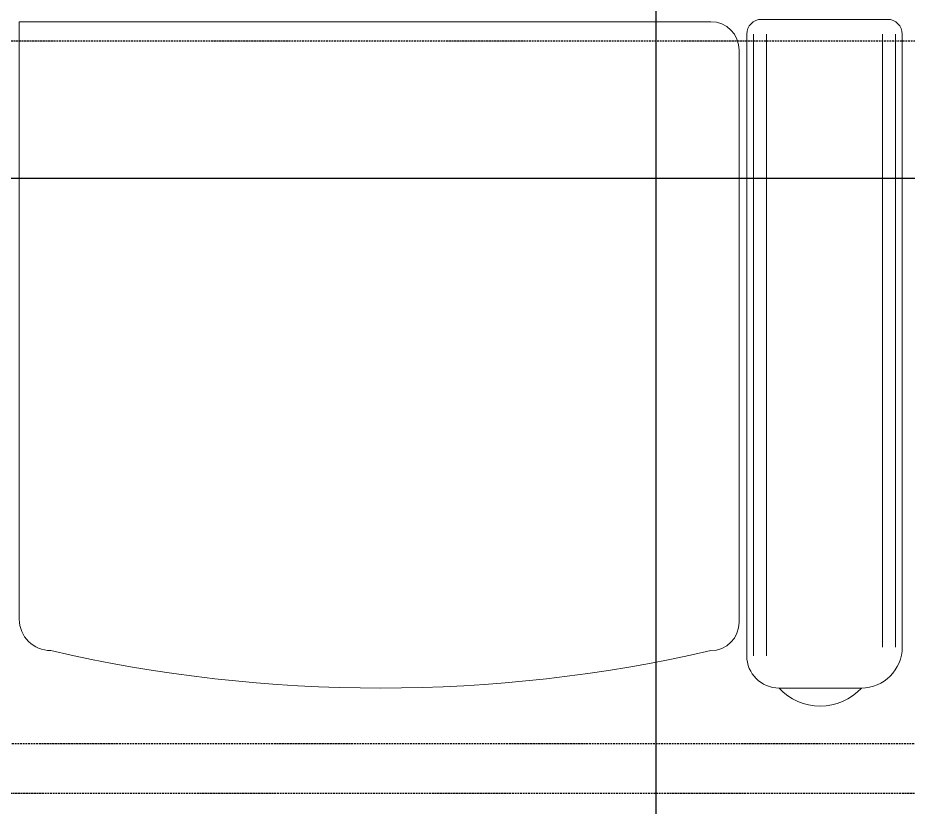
# Model space of a CAD drawing. Extents: x -12260 to 57327, y -29287 to 19916.
# Drawn here: x 10827 to 11621, y 2829 to 3533 of the extents above; entities that cross this region are included whole.
import ezdxf

# ---------------------------------------------------------------- set-up
doc = ezdxf.new("R2010")
doc.units = 0
doc.header["$LTSCALE"] = 0.25
doc.linetypes.add('DASHDOT', pattern=[25.4, 12.7, -6.35, 0, -6.35])
doc.linetypes.add('HIDDEN', pattern=[9.525, 6.35, -3.175])
doc.layers.add('01-First Floor-FUR$0$FALSE CEILING', color=251, linetype='Continuous')
doc.layers.add('01-First Floor-FUR$0$TME-NON MEDICAL FURNITURE', color=242, linetype='Continuous')
for name, color, linetype, lineweight in [('01-First Floor-FUR$0$LOADING', 253, 'Continuous', 5), ('E-LITE-CLNG-CNDT', 6, 'DASHDOT', 35), ('E-POWR-FLOR-CNDT', 6, 'HIDDEN', 25)]:
    doc.layers.add(name, color=color, linetype=linetype, lineweight=lineweight)

# ---------------------------------------------------------------- blocks, each defined once
blk = doc.blocks.new('01-First Floor-FUR$0$GF21008-P')
at = {"layer": '01-First Floor-FUR$0$LOADING'}
for p, q in [((0.02235, -0.20585), (0.02235, -0.73852)), ((0.02235, -0.20585), (0.63897, -0.20585)), ((0.68432, -0.20374), (0.79645, -0.20374)), ((0.67107, -0.77123), (0.67107, -0.21699)), ((0.67698, -0.77123), (0.67698, -0.21699)), ((0.6888, -0.77123), (0.6888, -0.21699)), ((0.79197, -0.76339), (0.79197, -0.21699)), ((0.80379, -0.76339), (0.80379, -0.21699)), ((0.8097, -0.76339), (0.8097, -0.21699)), ((0.66431, -0.74126), (0.66431, -0.23119)), ((0.69984, -0.8), (0.77309, -0.8))]:
    blk.add_line(p, q, dxfattribs=at)
for centre, radius, start, end in [((0.63897, -0.23119), 0.02534, 0, 90), ((0.68432, -0.21699), 0.01325, 90, 180), ((0.79645, -0.21699), 0.01325, 0, 90), ((0.05042, -0.73852), 0.02807, 180, 270), ((0.63897, -0.74126), 0.02534, 270, 0), ((0.3447, 0.51055), 1.31061, 257.02456, 282.97544), ((0.77309, -0.76339), 0.03661, 270, 0), ((0.69984, -0.77123), 0.02877, 180, 270), ((0.73653, -0.7662), 0.04989, 222.64618, 317.35382)]:
    blk.add_arc(centre, radius, start, end, dxfattribs=at)
blk = doc.blocks.new('01-First Floor-FUR')
at = {"layer": '01-First Floor-FUR$0$FALSE CEILING', "linetype": 'Continuous'}
for p, q in [((11396.44, -810), (11396.44, 3760)), ((8396.44, 3390), (13106, 3390))]:
    blk.add_line(p, q, dxfattribs=at)
at = {"layer": '01-First Floor-FUR$0$TME-NON MEDICAL FURNITURE', "xscale": 1000, "yscale": 1000, "zscale": 1000}
blk.add_blockref('01-First Floor-FUR$0$GF21008-P', (10806.07, 3735.31, -0.1), dxfattribs=at)

msp = doc.modelspace()

# ---------------------------------------------------------------- linework, layer by layer
at = {"layer": 'E-POWR-FLOR-CNDT'}
for points in [[(25215.56, 7052.56), (24924.25, 6739.87), (24924.25, 2960.63, -0.414214), (24849.25, 2885.63), (6785.8, 2885.63, -0.357236), (6712.27, 2945.85), (6553.26, 3736.89)], [(6553.26, 3736.89), (6683.6, 2905.06, 0.369387), (6757.7, 2841.67), (24947.51, 2841.67, 0.191985), (24999.11, 2862.24), (25215.56, 3067.44)], [(9080.38, 3636.26), (9204.12, 3512.51), (12758.51, 3512.51, -0.414214), (12858.51, 3412.51), (12858.51, 2436.47), (12982.26, 2312.73)]]:
    msp.add_lwpolyline(points, format="xyb", dxfattribs=at)

# ---------------------------------------------------------------- block references
at = {"layer": 'E-LITE-CLNG-CNDT'}
msp.add_blockref('01-First Floor-FUR', (0, 0), dxfattribs=at)

doc.saveas('drawing.dxf')
